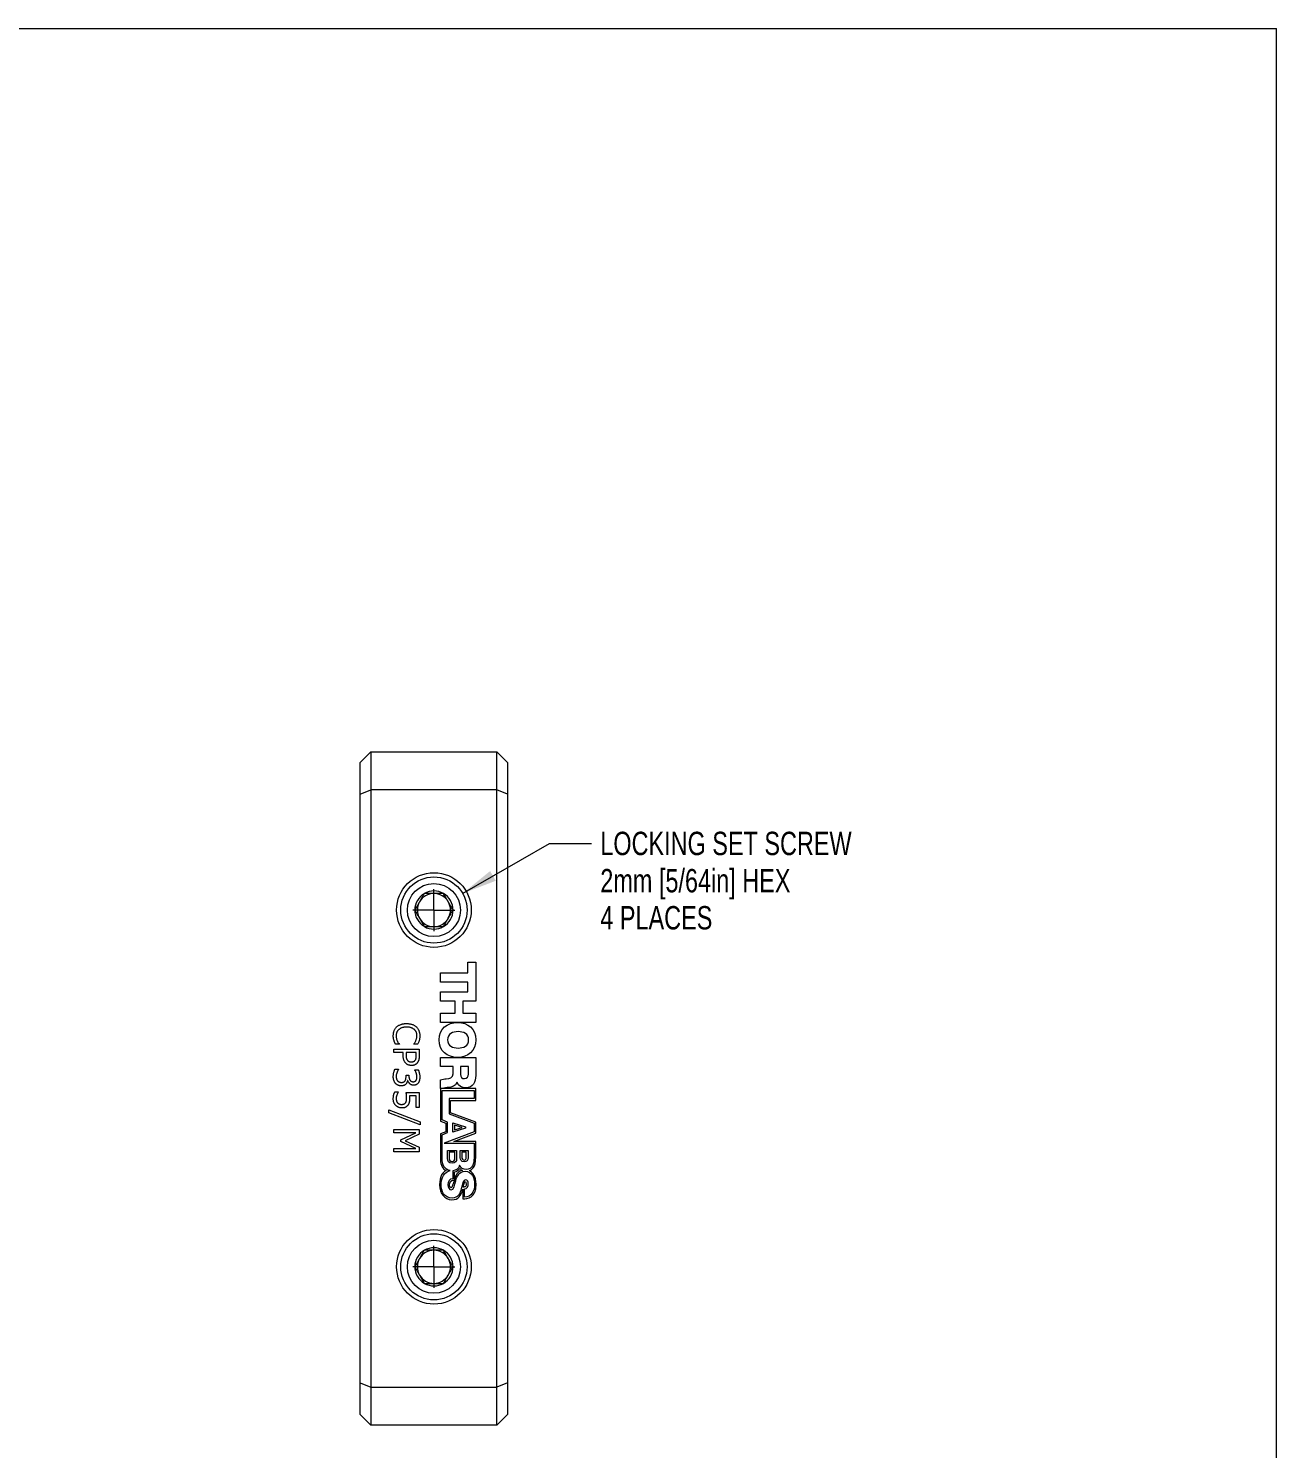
# Model space of a CAD drawing. Header units: millimetres. Extents: x 2 to 278, y 1 to 215.
# Drawn here: x 164.9 to 278, y 86 to 214.6 of the extents above; entities that cross this region are included whole.
import ezdxf

# ---------------------------------------------------------------- set-up
doc = ezdxf.new("R2010")
doc.units = ezdxf.units.MM
doc.styles.add('SLDTEXTSTYLE0', font='TXT', dxfattribs={"width": 0.75})
doc.dimstyles.new('SLDDIMSTYLE5', dxfattribs={"dimtxt": 2.116667, "dimasz": 3.175, "dimexe": 0, "dimexo": 0.0625, "dimgap": 0.529167, "dimtad": 0, "dimtih": 1, "dimtoh": 1, "dimdec": 1, "dimlfac": 0.666667, "dimrnd": 1e-09, "dimzin": 12, "dimdsep": 46, "dimtxsty": 'SLDTEXTSTYLE0', "dimsah": 1, "dimcen": 0, "dimadec": 0, "dimazin": 3, "dimtfac": 1, "dimtdec": 1, "dimtofl": 0, "dimtmove": 0, "dimatfit": 3, "dimfxl": 1, "dimfrac": 2, "dimtolj": 1, "dimtzin": 12, "dimarcsym": 0})

# ---------------------------------------------------------------- blocks, each defined once
blk = doc.blocks.new('_D_17')
at = {"color": 8, "linetype": 'Continuous', "lineweight": 18}
for p, q in [((204.26, 136.3), (212.12, 140.84)), ((212.12, 140.84), (215.93, 140.84))]:
    blk.add_line(p, q, dxfattribs=at)
blk.add_solid([(204.26, 136.3), (207.26, 137.45), (206.75, 138.33)], dxfattribs=at)
at = {"color": 8, "linetype": 'Continuous', "lineweight": 18, "attachment_point": 1, "style": 'SLDTEXTSTYLE0'}
for s, insert, char_height in [('LOCKING SET SCREW', (216.73, 141.89), 2.1167), ('2mm [5/64in] HEX', (216.73, 138.52), 2.1167), ('4 PLACES', (216.73, 135.16), 2.117)]:
    blk.add_mtext(s, dxfattribs=dict(at, insert=insert, char_height=char_height))
blk = doc.blocks.new('SW_CENTERMARKSYMBOL_8')
at = {"color": 0, "linetype": 'Continuous', "lineweight": 0}
for q in [(0, 1.905), (-1.905, 0), (0, -1.905), (1.905, 0)]:
    blk.add_line((0, 0), q, dxfattribs=at)
blk = doc.blocks.new('SW_CENTERMARKSYMBOL_9')
at = {"color": 0, "linetype": 'Continuous', "lineweight": 0}
for q in [(0, 1.905), (-1.905, 0), (0, -1.905), (1.905, 0)]:
    blk.add_line((0, 0), q, dxfattribs=at)

msp = doc.modelspace()

# ---------------------------------------------------------------- linework, layer by layer
at = {"color": 7, "linetype": 'Continuous', "lineweight": 18}
for p, q in [((1.58, 214.65), (277.99, 214.65)), ((277.99, 0.9), (277.99, 214.65)), ((194.99, 148.17), (195.94, 149.12)), ((194.99, 145.3), (194.99, 148.17)), ((195.94, 149.12), (195.94, 145.69)), ((195.94, 149.12), (207.37, 149.12)), ((207.37, 145.69), (207.37, 149.12)), ((208.32, 148.17), (207.37, 149.12)), ((208.32, 148.17), (208.32, 145.3)), ((194.99, 145.3), (195.94, 145.69)), ((195.94, 145.69), (195.94, 91.59)), ((207.37, 145.69), (195.94, 145.69)), ((207.37, 91.59), (207.37, 145.69)), ((208.32, 145.3), (207.37, 145.69)), ((194.99, 91.99), (194.99, 145.3)), ((208.32, 145.3), (208.32, 91.99)), ((204.73, 130.07), (205.45, 130.07)), ((204.73, 129.11), (204.73, 130.07)), ((205.45, 130.07), (205.45, 126.56)), ((202.25, 129.11), (204.73, 129.11)), ((202.25, 128.27), (202.25, 129.11)), ((204.73, 128.27), (202.25, 128.27)), ((202.25, 126.56), (202.25, 127.4)), ((202.25, 127.4), (204.73, 127.4)), ((204.73, 127.4), (204.73, 128.27)), ((203.57, 126.56), (202.25, 126.56)), ((203.57, 125.46), (203.57, 126.56)), ((204.28, 126.56), (204.28, 125.46)), ((205.45, 126.56), (204.28, 126.56)), ((202.25, 125.46), (203.57, 125.46)), ((202.25, 124.62), (202.25, 125.46)), ((204.28, 125.46), (205.45, 125.46)), ((205.45, 125.46), (205.45, 124.62)), ((205.45, 124.62), (202.25, 124.62)), ((198.04, 122.2), (200.32, 122.2)), ((198.04, 121.91), (198.04, 122.2)), ((198.53, 122.64), (198.18, 122.64)), ((198.53, 122.66), (198.53, 122.64)), ((199.83, 122.64), (199.83, 122.66)), ((200.18, 122.64), (199.83, 122.64)), ((200.32, 122.2), (200.32, 121.59)), ((198.88, 121.91), (198.04, 121.91)), ((198.88, 121.61), (198.88, 121.91)), ((199.14, 121.91), (199.14, 121.66)), ((200.06, 121.91), (199.14, 121.91)), ((200.06, 121.61), (200.06, 121.91)), ((202.25, 121.45), (205.45, 121.45)), ((202.25, 120.62), (202.25, 121.45)), ((205.45, 121.45), (205.45, 119.82)), ((198.12, 120.38), (198.44, 120.38)), ((198.44, 120.38), (198.44, 120.36)), ((199.14, 119.86), (199.4, 119.86)), ((199.14, 119.72), (199.14, 119.86)), ((199.4, 119.86), (199.4, 119.75)), ((199.92, 120.32), (200.24, 120.32)), ((199.92, 120.31), (199.92, 120.32)), ((203.41, 120.62), (202.25, 120.62)), ((203.41, 119.98), (203.41, 120.62)), ((204.06, 120.62), (204.06, 119.91)), ((204.78, 120.62), (204.06, 120.62)), ((204.78, 119.95), (204.78, 120.62)), ((198.11, 118.35), (198.44, 118.35)), ((198.44, 118.35), (198.44, 118.33)), ((199.3, 119.37), (199.28, 119.37)), ((202.25, 118.64), (202.25, 119.42)), ((202.4, 118.64), (202.25, 118.64)), ((205.45, 118.64), (202.25, 118.64)), ((202.25, 118.64), (202.26, 115.69)), ((202.4, 115.8), (202.4, 118.47)), ((202.4, 118.47), (205.29, 118.47)), ((203.75, 119.19), (203.74, 119.19)), ((205.29, 118.47), (205.29, 117.72)), ((205.45, 117.55), (205.45, 118.64)), ((199.14, 118.27), (200.32, 118.27)), ((200.06, 117.98), (199.44, 117.98)), ((200.06, 116.91), (200.06, 117.98)), ((200.32, 118.27), (200.32, 116.91)), ((205.29, 117.72), (203.05, 117.72)), ((203.05, 117.72), (203.05, 116.33)), ((203.16, 117.54), (205.45, 117.55)), ((203.17, 116.44), (203.16, 117.54)), ((197.57, 116.7), (200.41, 115.63)), ((197.57, 116.43), (197.57, 116.7)), ((200.41, 115.34), (197.57, 116.43)), ((200.32, 116.91), (200.06, 116.91)), ((202.89, 115.58), (202.4, 115.8)), ((203.05, 116.33), (205.29, 115.49)), ((205.45, 115.58), (203.17, 116.44)), ((198.04, 114.91), (200.32, 114.91)), ((198.04, 114.62), (198.04, 114.91)), ((200.01, 114.62), (198.04, 114.62)), ((198.67, 114), (200.01, 114.62)), ((200.32, 114.49), (199.06, 113.9)), ((200.32, 114.91), (200.32, 114.49)), ((200.41, 115.63), (200.41, 115.34)), ((202.26, 115.69), (202.73, 115.5)), ((202.73, 114.72), (202.26, 114.54)), ((202.26, 114.54), (202.26, 112.15)), ((202.4, 114.43), (202.89, 114.64)), ((205.29, 114.72), (202.6, 113.7)), ((202.73, 115.5), (202.73, 114.72)), ((202.89, 114.64), (202.89, 115.58)), ((203.37, 115.54), (204.53, 115.16)), ((203.37, 114.68), (203.37, 115.54)), ((204.53, 115.04), (203.37, 114.68)), ((203.46, 113.85), (205.45, 114.59)), ((203.53, 115.33), (203.53, 114.89)), ((204.23, 115.11), (203.53, 115.33)), ((203.53, 114.89), (204.23, 115.11)), ((204.53, 115.16), (204.53, 115.04)), ((205.29, 115.49), (205.29, 114.72)), ((205.45, 114.59), (205.45, 115.58)), ((198.04, 113.2), (200.01, 113.2)), ((198.04, 112.91), (198.04, 113.2)), ((198.67, 113.83), (198.67, 114)), ((200.01, 113.2), (198.67, 113.83)), ((199.06, 113.9), (200.32, 113.32)), ((200.32, 113.32), (200.32, 112.91)), ((202.4, 112.31), (202.4, 114.43)), ((202.6, 113.7), (205.29, 113.7)), ((205.45, 113.85), (203.46, 113.85)), ((205.29, 113.7), (205.29, 112.35)), ((205.45, 112.44), (205.45, 113.85)), ((200.32, 112.91), (198.04, 112.91)), ((202.9, 113.02), (203.71, 113.02)), ((202.9, 112.27), (202.9, 113.02)), ((203.04, 112.87), (203.04, 112.31)), ((203.56, 112.87), (203.04, 112.87)), ((203.56, 112.31), (203.56, 112.87)), ((203.71, 113.02), (203.71, 112.27)), ((204.05, 113.02), (204.75, 113.02)), ((204.05, 112.35), (204.05, 113.02)), ((204.59, 112.87), (204.19, 112.87)), ((204.19, 112.87), (204.19, 112.4)), ((204.59, 112.4), (204.59, 112.87)), ((204.75, 113.02), (204.75, 112.35)), ((203.38, 111.19), (203.38, 110.47)), ((203.51, 110.36), (203.51, 111.09)), ((204.27, 109.52), (204.27, 108.64)), ((204.42, 108.8), (204.42, 109.55)), ((194.99, 89.12), (194.99, 91.99)), ((194.99, 91.99), (195.94, 91.59)), ((195.94, 91.59), (207.37, 91.59)), ((195.94, 91.59), (195.94, 88.16)), ((208.32, 91.99), (207.37, 91.59)), ((207.37, 88.16), (207.37, 91.59)), ((208.32, 91.99), (208.32, 89.12)), ((195.94, 88.16), (194.99, 89.12)), ((207.37, 88.16), (208.32, 89.12)), ((207.37, 88.16), (195.94, 88.16))]:
    msp.add_line(p, q, dxfattribs=at)
for centre, radius in [((201.66, 134.8), 3.38), ((201.66, 134.8), 3), ((201.66, 134.8), 2.4), ((201.66, 102.49), 3.38), ((201.66, 102.49), 3), ((201.66, 102.49), 2.4)]:
    msp.add_circle(centre, radius, dxfattribs=at)
for centre, radius, start, end in [((201.66, 134.8), 1.73, 60, 120), ((201.66, 134.8), 1.73, 120, 180), ((201.66, 134.8), 1.5, 150, 210), ((201.66, 134.8), 1.5, 90, 150), ((201.66, 134.8), 1.5, 30, 90), ((201.66, 134.8), 1.73, 0, 60), ((201.66, 134.8), 1.5, 330, 30), ((201.66, 134.8), 1.73, 180, 240), ((201.66, 134.8), 1.5, 210, 270), ((201.66, 134.8), 1.5, 270, 330), ((201.66, 134.8), 1.73, 300, 0), ((201.66, 134.8), 1.73, 240, 300), ((201.66, 102.49), 1.73, 60, 120), ((201.66, 102.49), 1.73, 120, 180), ((201.66, 102.49), 1.5, 150, 210), ((201.66, 102.49), 1.5, 90, 150), ((201.66, 102.49), 1.5, 30, 90), ((201.66, 102.49), 1.73, 0, 60), ((201.66, 102.49), 1.5, 330, 30), ((201.66, 102.49), 1.73, 180, 240), ((201.66, 102.49), 1.5, 210, 270), ((201.66, 102.49), 1.5, 270, 330), ((201.66, 102.49), 1.73, 300, 0), ((201.66, 102.49), 1.73, 240, 300)]:
    msp.add_arc(centre, radius, start, end, dxfattribs=at)
for points, knots in [([(200.79, 136.3), (200.73, 136.19), (200.61, 135.99), (200.43, 135.68), (200.27, 135.4), (200.11, 135.11), (199.99, 134.92), (199.92, 134.8)], [0, 0, 0, 0, 0.216175, 0.43974, 0.593398, 0.752191, 1, 1, 1, 1]), ([(202.52, 136.3), (202.42, 136.3), (202.24, 136.3), (201.94, 136.3), (201.64, 136.3), (201.34, 136.3), (201.05, 136.3), (200.88, 136.3), (200.79, 136.3)], [0, 0, 0, 0, 0.180491, 0.343516, 0.506236, 0.675114, 0.844364, 1, 1, 1, 1]), ([(203.39, 134.8), (203.33, 134.9), (203.21, 135.11), (203.03, 135.42), (202.87, 135.7), (202.7, 135.99), (202.59, 136.18), (202.52, 136.3)], [0, 0, 0, 0, 0.216175, 0.43974, 0.593398, 0.752191, 1, 1, 1, 1]), ([(199.92, 134.8), (199.98, 134.69), (200.1, 134.49), (200.28, 134.18), (200.44, 133.9), (200.61, 133.61), (200.72, 133.42), (200.79, 133.3)], [0, 0, 0, 0, 0.216175, 0.43974, 0.593398, 0.752191, 1, 1, 1, 1]), ([(202.52, 133.3), (202.58, 133.4), (202.7, 133.61), (202.88, 133.92), (203.04, 134.2), (203.21, 134.49), (203.32, 134.68), (203.39, 134.8)], [0, 0, 0, 0, 0.216175, 0.43974, 0.593398, 0.752191, 1, 1, 1, 1]), ([(200.79, 133.3), (200.88, 133.3), (201.05, 133.3), (201.34, 133.3), (201.64, 133.3), (201.94, 133.3), (202.24, 133.3), (202.42, 133.3), (202.52, 133.3)], [0, 0, 0, 0, 0.155636, 0.324886, 0.493764, 0.656484, 0.819509, 1, 1, 1, 1]), ([(197.98, 123.41), (197.98, 123.45), (197.98, 123.53), (198, 123.64), (198.02, 123.75), (198.05, 123.86), (198.09, 123.95), (198.14, 124.05), (198.2, 124.13), (198.25, 124.18), (198.27, 124.21)], [0, 0, 0, 0, 0.138054, 0.270147, 0.397724, 0.521154, 0.64206, 0.761152, 0.88002, 1, 1, 1, 1]), ([(198.47, 123.97), (198.45, 123.95), (198.41, 123.91), (198.37, 123.85), (198.33, 123.79), (198.29, 123.72), (198.27, 123.65), (198.25, 123.57), (198.24, 123.5), (198.24, 123.45), (198.24, 123.42)], [0, 0, 0, 0, 0.1262396, 0.2508453, 0.3738154, 0.4977721, 0.6221552, 0.7468533, 0.8724567, 1, 1, 1, 1]), ([(198.27, 124.21), (198.3, 124.23), (198.35, 124.28), (198.44, 124.34), (198.54, 124.39), (198.63, 124.43), (198.71, 124.46), (198.77, 124.47), (198.83, 124.49), (198.9, 124.5), (198.96, 124.51), (199.03, 124.51), (199.1, 124.52), (199.15, 124.52), (199.18, 124.52)], [0, 0, 0, 0, 0.106995, 0.21654, 0.330826, 0.450925, 0.513514, 0.577501, 0.643052, 0.710405, 0.779543, 0.850763, 0.9245, 1, 1, 1, 1]), ([(199.18, 124.2), (199.14, 124.2), (199.06, 124.2), (198.95, 124.18), (198.85, 124.17), (198.76, 124.14), (198.67, 124.1), (198.59, 124.06), (198.53, 124.02), (198.49, 123.98), (198.47, 123.97)], [0, 0, 0, 0, 0.155241, 0.300025, 0.435206, 0.562205, 0.681189, 0.793223, 0.899004, 1, 1, 1, 1]), ([(199.18, 124.52), (199.22, 124.52), (199.32, 124.51), (199.45, 124.5), (199.57, 124.48), (199.69, 124.44), (199.8, 124.4), (199.9, 124.34), (199.99, 124.28), (200.04, 124.23), (200.07, 124.21)], [0, 0, 0, 0, 0.143934, 0.281172, 0.411596, 0.537339, 0.658232, 0.775015, 0.888355, 1, 1, 1, 1]), ([(199.89, 123.98), (199.87, 123.99), (199.82, 124.03), (199.75, 124.07), (199.67, 124.11), (199.59, 124.14), (199.5, 124.17), (199.4, 124.19), (199.29, 124.2), (199.21, 124.2), (199.18, 124.2)], [0, 0, 0, 0, 0.104655, 0.213472, 0.327663, 0.447816, 0.575017, 0.708782, 0.849954, 1, 1, 1, 1]), ([(200.12, 123.42), (200.12, 123.45), (200.12, 123.51), (200.11, 123.59), (200.09, 123.66), (200.07, 123.73), (200.03, 123.8), (199.99, 123.86), (199.94, 123.92), (199.91, 123.96), (199.89, 123.98)], [0, 0, 0, 0, 0.1347222, 0.2631381, 0.387368, 0.5083993, 0.6281424, 0.7488387, 0.8718998, 1, 1, 1, 1]), ([(200.07, 124.21), (200.1, 124.19), (200.14, 124.14), (200.21, 124.05), (200.26, 123.96), (200.3, 123.86), (200.34, 123.75), (200.36, 123.64), (200.38, 123.53), (200.38, 123.45), (200.38, 123.41)], [0, 0, 0, 0, 0.117351, 0.234836, 0.354228, 0.476468, 0.601705, 0.729853, 0.862091, 1, 1, 1, 1]), ([(202.13, 123.04), (202.14, 124.05), (202.88, 124.62), (203.81, 124.62), (203.81, 124.62), (203.81, 124.62), (203.81, 124.62)], [2, 2, 2, 2, 3, 3, 3, 3.002118, 3.002118, 3.002118, 3.002118]), ([(198.05, 122.97), (198.04, 123), (198.02, 123.06), (198, 123.15), (197.99, 123.22), (197.98, 123.28), (197.98, 123.34), (197.98, 123.39), (197.98, 123.41)], [0, 0, 0, 0, 0.223617, 0.462974, 0.589494, 0.720361, 0.857762, 1, 1, 1, 1]), ([(198.18, 122.64), (198.17, 122.66), (198.15, 122.71), (198.12, 122.78), (198.1, 122.83), (198.08, 122.87), (198.06, 122.91), (198.05, 122.95), (198.05, 122.97)], [0, 0, 0, 0, 0.24437, 0.466397, 0.57864, 0.70431, 0.844726, 1, 1, 1, 1]), ([(198.24, 123.42), (198.24, 123.38), (198.24, 123.31), (198.26, 123.21), (198.28, 123.11), (198.31, 123.01), (198.35, 122.92), (198.4, 122.83), (198.46, 122.74), (198.51, 122.69), (198.53, 122.66)], [0, 0, 0, 0, 0.128064, 0.253278, 0.376123, 0.498194, 0.620569, 0.743844, 0.870453, 1, 1, 1, 1]), ([(199.83, 122.66), (199.86, 122.69), (199.9, 122.75), (199.96, 122.84), (200.01, 122.94), (200.05, 123.03), (200.08, 123.12), (200.11, 123.22), (200.12, 123.32), (200.12, 123.39), (200.12, 123.42)], [0, 0, 0, 0, 0.140009, 0.272412, 0.398723, 0.518389, 0.636276, 0.755107, 0.876345, 1, 1, 1, 1]), ([(200.38, 123.41), (200.38, 123.38), (200.38, 123.31), (200.37, 123.22), (200.36, 123.13), (200.34, 123.04), (200.31, 122.94), (200.28, 122.85), (200.24, 122.74), (200.2, 122.67), (200.18, 122.64)], [0, 0, 0, 0, 0.114033, 0.228467, 0.343226, 0.459647, 0.580798, 0.710352, 0.850555, 1, 1, 1, 1]), ([(205.47, 123.04), (205.47, 122.03), (204.73, 121.46), (203.81, 121.46), (202.88, 121.45), (202.14, 122.03), (202.13, 123.04)], [0, 0, 0, 0, 1, 1, 1, 2, 2, 2, 2]), ([(199.12, 120.93), (199.1, 120.95), (199.06, 120.99), (199.01, 121.05), (198.97, 121.13), (198.93, 121.21), (198.91, 121.29), (198.89, 121.39), (198.88, 121.5), (198.88, 121.57), (198.88, 121.61)], [0, 0, 0, 0, 0.111733, 0.222607, 0.333827, 0.447502, 0.567526, 0.699212, 0.842686, 1, 1, 1, 1]), ([(199.63, 120.73), (199.6, 120.73), (199.55, 120.73), (199.48, 120.74), (199.41, 120.75), (199.34, 120.78), (199.28, 120.81), (199.22, 120.84), (199.16, 120.88), (199.13, 120.91), (199.12, 120.93)], [0, 0, 0, 0, 0.133409, 0.263886, 0.390875, 0.51657, 0.640173, 0.761086, 0.880573, 1, 1, 1, 1]), ([(199.14, 121.66), (199.14, 121.63), (199.14, 121.57), (199.14, 121.5), (199.15, 121.43), (199.17, 121.36), (199.19, 121.31), (199.21, 121.26), (199.24, 121.21), (199.27, 121.19), (199.28, 121.18)], [0, 0, 0, 0, 0.169216, 0.321341, 0.458681, 0.581136, 0.692862, 0.798304, 0.900645, 1, 1, 1, 1]), ([(199.28, 121.18), (199.29, 121.16), (199.31, 121.14), (199.35, 121.11), (199.39, 121.09), (199.43, 121.07), (199.48, 121.06), (199.52, 121.05), (199.57, 121.05), (199.6, 121.05), (199.62, 121.05)], [0, 0, 0, 0, 0.134313, 0.260543, 0.381978, 0.499662, 0.61734, 0.739937, 0.866736, 1, 1, 1, 1]), ([(199.62, 121.05), (199.64, 121.05), (199.68, 121.05), (199.73, 121.05), (199.78, 121.07), (199.83, 121.09), (199.87, 121.11), (199.91, 121.14), (199.94, 121.17), (199.96, 121.2), (199.97, 121.21)], [0, 0, 0, 0, 0.1421884, 0.2766733, 0.4037003, 0.5252743, 0.6439423, 0.7611224, 0.8788268, 1, 1, 1, 1]), ([(200.18, 121), (200.16, 120.98), (200.13, 120.94), (200.08, 120.88), (200.02, 120.83), (199.96, 120.8), (199.89, 120.76), (199.81, 120.74), (199.72, 120.73), (199.66, 120.73), (199.63, 120.73)], [0, 0, 0, 0, 0.118791, 0.235593, 0.350081, 0.465563, 0.584528, 0.712258, 0.850127, 1, 1, 1, 1]), ([(199.97, 121.21), (199.98, 121.22), (200, 121.25), (200.02, 121.29), (200.03, 121.33), (200.04, 121.38), (200.05, 121.43), (200.06, 121.49), (200.06, 121.55), (200.06, 121.59), (200.06, 121.61)], [0, 0, 0, 0, 0.105259, 0.211226, 0.319873, 0.432445, 0.553028, 0.688465, 0.8363, 1, 1, 1, 1]), ([(200.32, 121.59), (200.32, 121.56), (200.32, 121.5), (200.32, 121.41), (200.31, 121.32), (200.29, 121.25), (200.27, 121.18), (200.24, 121.11), (200.22, 121.05), (200.19, 121.02), (200.18, 121)], [0, 0, 0, 0, 0.157437, 0.302803, 0.435848, 0.558606, 0.673213, 0.784176, 0.89302, 1, 1, 1, 1]), ([(197.98, 119.7), (197.98, 119.73), (197.98, 119.8), (197.99, 119.89), (198, 119.99), (198.02, 120.08), (198.05, 120.16), (198.07, 120.24), (198.1, 120.31), (198.11, 120.36), (198.12, 120.38)], [0, 0, 0, 0, 0.136452, 0.272113, 0.407418, 0.542829, 0.673115, 0.793309, 0.901574, 1, 1, 1, 1]), ([(198.19, 119.09), (198.17, 119.11), (198.14, 119.15), (198.09, 119.22), (198.06, 119.29), (198.03, 119.36), (198.01, 119.44), (197.99, 119.53), (197.98, 119.61), (197.98, 119.67), (197.98, 119.7)], [0, 0, 0, 0, 0.118142, 0.236171, 0.355734, 0.477312, 0.601906, 0.730439, 0.862839, 1, 1, 1, 1]), ([(198.44, 120.36), (198.43, 120.33), (198.4, 120.29), (198.36, 120.21), (198.33, 120.14), (198.3, 120.05), (198.27, 119.97), (198.25, 119.88), (198.24, 119.8), (198.24, 119.74), (198.24, 119.71)], [0, 0, 0, 0, 0.116278, 0.2371681, 0.3632421, 0.495349, 0.6275087, 0.7550309, 0.8789584, 1, 1, 1, 1]), ([(198.24, 119.71), (198.24, 119.7), (198.24, 119.66), (198.25, 119.61), (198.26, 119.56), (198.27, 119.51), (198.29, 119.46), (198.31, 119.41), (198.34, 119.37), (198.36, 119.34), (198.37, 119.33)], [0, 0, 0, 0, 0.119378, 0.244055, 0.373386, 0.508151, 0.641601, 0.766595, 0.886141, 1, 1, 1, 1]), ([(199.05, 119.34), (199.06, 119.35), (199.08, 119.38), (199.1, 119.42), (199.11, 119.46), (199.12, 119.53), (199.13, 119.61), (199.14, 119.68), (199.14, 119.72)], [0, 0, 0, 0, 0.108532, 0.219353, 0.336453, 0.458818, 0.721177, 1, 1, 1, 1]), ([(199.4, 119.75), (199.4, 119.73), (199.4, 119.7), (199.4, 119.65), (199.41, 119.59), (199.42, 119.55), (199.44, 119.5), (199.45, 119.46), (199.47, 119.42), (199.5, 119.39), (199.52, 119.36), (199.55, 119.33), (199.59, 119.3), (199.62, 119.28), (199.66, 119.27), (199.7, 119.26), (199.75, 119.25), (199.78, 119.25), (199.79, 119.25)], [0, 0, 0, 0, 0.0775317, 0.1509876, 0.2205619, 0.2880292, 0.352278, 0.4139197, 0.4743323, 0.5334504, 0.5911537, 0.6468729, 0.7023883, 0.7577628, 0.8149868, 0.8736571, 0.9349174, 1, 1, 1, 1]), ([(200.12, 119.69), (200.12, 119.72), (200.12, 119.77), (200.11, 119.84), (200.09, 119.92), (200.07, 120), (200.04, 120.08), (200.01, 120.16), (199.96, 120.23), (199.93, 120.28), (199.92, 120.31)], [0, 0, 0, 0, 0.1124893, 0.2286277, 0.3506057, 0.4776091, 0.6076163, 0.7378994, 0.8683738, 1, 1, 1, 1]), ([(200.05, 119.38), (200.05, 119.39), (200.07, 119.42), (200.08, 119.45), (200.1, 119.49), (200.11, 119.54), (200.12, 119.61), (200.12, 119.66), (200.12, 119.69)], [0, 0, 0, 0, 0.118536, 0.236301, 0.354267, 0.472041, 0.722442, 1, 1, 1, 1]), ([(200.24, 120.32), (200.25, 120.3), (200.27, 120.26), (200.29, 120.19), (200.31, 120.12), (200.34, 120.03), (200.36, 119.94), (200.37, 119.85), (200.38, 119.77), (200.38, 119.71), (200.38, 119.68)], [0, 0, 0, 0, 0.097204, 0.206537, 0.328784, 0.463777, 0.602945, 0.738447, 0.870194, 1, 1, 1, 1]), ([(200.38, 119.68), (200.38, 119.65), (200.38, 119.6), (200.37, 119.52), (200.36, 119.45), (200.35, 119.39), (200.33, 119.32), (200.31, 119.26), (200.28, 119.21), (200.26, 119.17), (200.25, 119.16)], [0, 0, 0, 0, 0.147688, 0.286679, 0.418265, 0.541211, 0.658936, 0.773826, 0.887815, 1, 1, 1, 1]), ([(197.98, 117.71), (197.98, 117.74), (197.98, 117.8), (197.99, 117.89), (198, 117.98), (198.02, 118.06), (198.04, 118.14), (198.06, 118.22), (198.09, 118.29), (198.11, 118.33), (198.11, 118.35)], [0, 0, 0, 0, 0.137703, 0.273818, 0.407316, 0.540043, 0.668002, 0.787062, 0.897955, 1, 1, 1, 1]), ([(198.7, 118.87), (198.68, 118.88), (198.63, 118.88), (198.55, 118.89), (198.48, 118.9), (198.42, 118.93), (198.35, 118.96), (198.29, 119), (198.24, 119.04), (198.21, 119.07), (198.19, 119.09)], [0, 0, 0, 0, 0.133994, 0.262819, 0.389422, 0.513733, 0.635913, 0.756925, 0.878046, 1, 1, 1, 1]), ([(198.44, 118.33), (198.43, 118.31), (198.4, 118.27), (198.36, 118.2), (198.33, 118.12), (198.3, 118.04), (198.27, 117.96), (198.25, 117.88), (198.24, 117.8), (198.24, 117.74), (198.24, 117.72)], [0, 0, 0, 0, 0.115695, 0.236369, 0.362009, 0.493385, 0.625288, 0.753003, 0.877382, 1, 1, 1, 1]), ([(198.37, 119.33), (198.38, 119.32), (198.4, 119.3), (198.44, 119.27), (198.48, 119.25), (198.52, 119.23), (198.56, 119.21), (198.61, 119.2), (198.67, 119.19), (198.7, 119.19), (198.72, 119.19)], [0, 0, 0, 0, 0.1217612, 0.2388187, 0.3527983, 0.4651955, 0.5816892, 0.7097703, 0.8484124, 1, 1, 1, 1]), ([(199.13, 119.04), (199.12, 119.03), (199.09, 119.01), (199.05, 118.98), (199.01, 118.95), (198.96, 118.92), (198.91, 118.9), (198.85, 118.89), (198.78, 118.88), (198.73, 118.88), (198.7, 118.87)], [0, 0, 0, 0, 0.105943, 0.213189, 0.324001, 0.43914, 0.560777, 0.694253, 0.839468, 1, 1, 1, 1]), ([(198.72, 119.19), (198.74, 119.19), (198.78, 119.19), (198.83, 119.2), (198.88, 119.21), (198.93, 119.23), (198.97, 119.25), (199, 119.28), (199.03, 119.31), (199.05, 119.33), (199.05, 119.34)], [0, 0, 0, 0, 0.155726, 0.299617, 0.430261, 0.552737, 0.669585, 0.781625, 0.890816, 1, 1, 1, 1]), ([(199.28, 119.37), (199.27, 119.36), (199.27, 119.33), (199.26, 119.29), (199.24, 119.25), (199.23, 119.2), (199.21, 119.16), (199.18, 119.12), (199.16, 119.08), (199.14, 119.05), (199.13, 119.04)], [0, 0, 0, 0, 0.105877, 0.222463, 0.347477, 0.483981, 0.621087, 0.752121, 0.877871, 1, 1, 1, 1]), ([(199.82, 118.93), (199.8, 118.93), (199.77, 118.93), (199.73, 118.94), (199.68, 118.95), (199.64, 118.97), (199.6, 118.98), (199.56, 119.01), (199.52, 119.03), (199.48, 119.06), (199.45, 119.1), (199.42, 119.13), (199.39, 119.17), (199.36, 119.21), (199.34, 119.25), (199.32, 119.29), (199.31, 119.33), (199.3, 119.36), (199.3, 119.37)], [0, 0, 0, 0, 0.06504, 0.128063, 0.190357, 0.251797, 0.313847, 0.375881, 0.439298, 0.504589, 0.569604, 0.633431, 0.695465, 0.75667, 0.817531, 0.877895, 0.938755, 1, 1, 1, 1]), ([(199.79, 119.25), (199.81, 119.25), (199.83, 119.25), (199.87, 119.26), (199.91, 119.27), (199.94, 119.28), (199.97, 119.3), (200, 119.33), (200.03, 119.35), (200.04, 119.37), (200.05, 119.38)], [0, 0, 0, 0, 0.138618, 0.268222, 0.393881, 0.516403, 0.637446, 0.757278, 0.877534, 1, 1, 1, 1]), ([(200.25, 119.16), (200.24, 119.14), (200.21, 119.1), (200.17, 119.06), (200.12, 119.02), (200.07, 118.99), (200.01, 118.96), (199.95, 118.95), (199.89, 118.93), (199.84, 118.93), (199.82, 118.93)], [0, 0, 0, 0, 0.128741, 0.251858, 0.373031, 0.492464, 0.611941, 0.735681, 0.864109, 1, 1, 1, 1]), ([(198.2, 117.09), (198.19, 117.11), (198.15, 117.15), (198.11, 117.21), (198.07, 117.28), (198.04, 117.36), (198.01, 117.43), (197.99, 117.52), (197.98, 117.61), (197.98, 117.67), (197.98, 117.71)], [0, 0, 0, 0, 0.114929, 0.22936, 0.345923, 0.465505, 0.589085, 0.719032, 0.855218, 1, 1, 1, 1]), ([(198.76, 116.88), (198.73, 116.88), (198.68, 116.88), (198.6, 116.89), (198.52, 116.91), (198.45, 116.93), (198.38, 116.97), (198.32, 117), (198.26, 117.05), (198.22, 117.08), (198.2, 117.09)], [0, 0, 0, 0, 0.130809, 0.259016, 0.387237, 0.515905, 0.642856, 0.764603, 0.883279, 1, 1, 1, 1]), ([(198.24, 117.72), (198.24, 117.7), (198.24, 117.66), (198.25, 117.61), (198.26, 117.56), (198.27, 117.51), (198.29, 117.46), (198.31, 117.41), (198.34, 117.37), (198.37, 117.34), (198.38, 117.33)], [0, 0, 0, 0, 0.12554, 0.249648, 0.373955, 0.498295, 0.622175, 0.74594, 0.87087, 1, 1, 1, 1]), ([(198.38, 117.33), (198.39, 117.32), (198.41, 117.3), (198.45, 117.27), (198.49, 117.25), (198.54, 117.23), (198.59, 117.21), (198.64, 117.2), (198.7, 117.2), (198.73, 117.2), (198.75, 117.2)], [0, 0, 0, 0, 0.114318, 0.229356, 0.344696, 0.463601, 0.587407, 0.717077, 0.855051, 1, 1, 1, 1]), ([(198.75, 117.2), (198.77, 117.2), (198.81, 117.2), (198.86, 117.21), (198.91, 117.22), (198.96, 117.24), (199, 117.26), (199.03, 117.28), (199.06, 117.31), (199.08, 117.34), (199.09, 117.35)], [0, 0, 0, 0, 0.150489, 0.290264, 0.420032, 0.54268, 0.659836, 0.774886, 0.887051, 1, 1, 1, 1]), ([(199.31, 117.14), (199.3, 117.12), (199.27, 117.08), (199.22, 117.03), (199.16, 116.98), (199.09, 116.94), (199.02, 116.91), (198.94, 116.89), (198.85, 116.88), (198.79, 116.88), (198.76, 116.88)], [0, 0, 0, 0, 0.115821, 0.229294, 0.343258, 0.459533, 0.57993, 0.709214, 0.848582, 1, 1, 1, 1]), ([(199.09, 117.35), (199.1, 117.36), (199.12, 117.39), (199.14, 117.44), (199.16, 117.49), (199.17, 117.54), (199.18, 117.6), (199.19, 117.66), (199.19, 117.73), (199.19, 117.77), (199.19, 117.8)], [0, 0, 0, 0, 0.10695, 0.21744, 0.332087, 0.453107, 0.580063, 0.713817, 0.853671, 1, 1, 1, 1]), ([(199.19, 117.8), (199.19, 117.84), (199.19, 117.93), (199.18, 118.03), (199.17, 118.11), (199.16, 118.17), (199.15, 118.22), (199.14, 118.25), (199.14, 118.27)], [0, 0, 0, 0, 0.276376, 0.542901, 0.670691, 0.789115, 0.899305, 1, 1, 1, 1]), ([(199.46, 117.72), (199.46, 117.69), (199.45, 117.63), (199.45, 117.55), (199.44, 117.47), (199.42, 117.4), (199.41, 117.33), (199.38, 117.26), (199.35, 117.2), (199.32, 117.16), (199.31, 117.14)], [0, 0, 0, 0, 0.147896, 0.286485, 0.416886, 0.538831, 0.65542, 0.770076, 0.884482, 1, 1, 1, 1]), ([(199.44, 117.98), (199.45, 117.96), (199.45, 117.91), (199.45, 117.84), (199.45, 117.78), (199.46, 117.74), (199.46, 117.72)], [0, 0, 0, 0, 0.263732, 0.532277, 0.784726, 1, 1, 1, 1]), ([(200.79, 103.99), (200.73, 103.89), (200.61, 103.68), (200.43, 103.37), (200.27, 103.09), (200.11, 102.8), (199.99, 102.61), (199.92, 102.49)], [0, 0, 0, 0, 0.216175, 0.43974, 0.593398, 0.752191, 1, 1, 1, 1]), ([(202.52, 103.99), (202.42, 103.99), (202.24, 103.99), (201.94, 103.99), (201.64, 103.99), (201.34, 103.99), (201.05, 103.99), (200.88, 103.99), (200.79, 103.99)], [0, 0, 0, 0, 0.180491, 0.343516, 0.506236, 0.675114, 0.844364, 1, 1, 1, 1]), ([(203.39, 102.49), (203.33, 102.59), (203.21, 102.8), (203.03, 103.11), (202.87, 103.39), (202.7, 103.68), (202.59, 103.87), (202.52, 103.99)], [0, 0, 0, 0, 0.216175, 0.43974, 0.593398, 0.752191, 1, 1, 1, 1]), ([(199.92, 102.49), (199.98, 102.39), (200.1, 102.18), (200.28, 101.87), (200.44, 101.59), (200.61, 101.3), (200.72, 101.11), (200.79, 100.99)], [0, 0, 0, 0, 0.216175, 0.43974, 0.593398, 0.752191, 1, 1, 1, 1]), ([(202.52, 100.99), (202.58, 101.09), (202.7, 101.3), (202.88, 101.61), (203.04, 101.89), (203.21, 102.18), (203.32, 102.37), (203.39, 102.49)], [0, 0, 0, 0, 0.216175, 0.43974, 0.593398, 0.752191, 1, 1, 1, 1]), ([(200.79, 100.99), (200.88, 100.99), (201.05, 100.99), (201.34, 100.99), (201.64, 100.99), (201.94, 100.99), (202.24, 100.99), (202.42, 100.99), (202.52, 100.99)], [0, 0, 0, 0, 0.155636, 0.324886, 0.493764, 0.656484, 0.819509, 1, 1, 1, 1])]:
    msp.add_open_spline(points, degree=3, knots=knots, dxfattribs=at)
for points in [[(203.85, 123.79), (203.38, 123.79), (202.9, 123.58), (202.9, 123.04)], [(203.81, 124.62), (204.73, 124.62), (205.47, 124.05), (205.47, 123.04)], [(204.8, 123.04), (204.8, 123.58), (204.33, 123.79), (203.85, 123.79)], [(202.9, 123.04), (202.9, 122.5), (203.38, 122.3), (203.85, 122.3)], [(203.85, 122.3), (204.33, 122.3), (204.8, 122.5), (204.8, 123.04)], [(202.76, 119.51), (203.08, 119.54), (203.41, 119.59), (203.41, 119.98)], [(204.06, 119.91), (204.06, 119.66), (204.2, 119.53), (204.44, 119.53)], [(204.44, 119.53), (204.68, 119.53), (204.78, 119.72), (204.78, 119.95)], [(205.45, 119.82), (205.45, 119.25), (205.19, 118.69), (204.55, 118.69)], [(202.25, 119.42), (202.36, 119.49), (202.67, 119.5), (202.76, 119.51)], [(202.97, 118.73), (202.87, 118.72), (202.59, 118.7), (202.4, 118.64)], [(203.74, 119.19), (203.66, 118.85), (203.27, 118.75), (202.97, 118.73)], [(204.55, 118.69), (204.2, 118.69), (203.88, 118.86), (203.75, 119.19)], [(202.26, 112.15), (202.26, 111.72), (202.47, 111.32), (202.76, 111.2)], [(203.14, 111.2), (202.59, 111.28), (202.4, 111.75), (202.4, 112.31)], [(203.31, 111.88), (203, 111.88), (202.9, 112.1), (202.9, 112.27)], [(203.04, 112.31), (203.04, 112.19), (203.11, 112.02), (203.3, 112.02)], [(203.3, 112.02), (203.5, 112.02), (203.56, 112.16), (203.56, 112.31)], [(203.71, 112.27), (203.71, 112.07), (203.61, 111.88), (203.31, 111.88)], [(204.39, 111.99), (204.13, 111.99), (204.05, 112.2), (204.05, 112.35)], [(204.19, 112.4), (204.19, 112.3), (204.24, 112.15), (204.39, 112.15)], [(204.39, 112.15), (204.54, 112.15), (204.59, 112.27), (204.59, 112.4)], [(204.75, 112.35), (204.75, 112.16), (204.66, 111.99), (204.39, 111.99)], [(205.29, 112.35), (205.3, 111.85), (205.17, 111.3), (204.57, 111.3)], [(204.87, 111.2), (205.13, 111.33), (205.45, 111.41), (205.45, 112.44)], [(202.76, 111.2), (202.47, 111.09), (202.17, 110.69), (202.17, 109.91)], [(202.31, 109.97), (202.31, 110.55), (202.58, 111.08), (203.14, 111.2)], [(203.99, 111.68), (203.91, 111.4), (203.67, 111.22), (203.38, 111.19)], [(203.51, 111.09), (203.73, 111.09), (203.92, 111.28), (204, 111.4)], [(204.26, 111.22), (203.92, 111.22), (203.66, 110.9), (203.55, 110.5)], [(203.64, 110.29), (203.76, 110.7), (203.95, 111.14), (204.48, 111.14)], [(204.57, 111.3), (204.31, 111.3), (204.1, 111.46), (203.99, 111.68)], [(204, 111.4), (204.07, 111.34), (204.14, 111.25), (204.26, 111.22)], [(204.48, 111.14), (205.11, 111.14), (205.35, 110.5), (205.35, 109.96)], [(205.48, 109.97), (205.48, 110.69), (205.13, 111.05), (204.87, 111.2)], [(202.17, 109.91), (202.17, 109.13), (202.64, 108.56), (203.26, 108.56)], [(203.31, 108.71), (202.58, 108.71), (202.31, 109.33), (202.31, 109.97)], [(203.38, 110.47), (203.04, 110.45), (202.93, 110.24), (202.93, 109.92)], [(202.93, 109.92), (202.93, 109.7), (203.01, 109.46), (203.22, 109.46)], [(203.21, 109.65), (203.07, 109.68), (203.03, 109.79), (203.1, 110.06)], [(203.1, 110.06), (203.18, 110.34), (203.33, 110.34), (203.51, 110.34)], [(203.51, 110.34), (203.4, 109.99), (203.28, 109.63), (203.21, 109.65)], [(203.22, 109.46), (203.48, 109.46), (203.53, 109.87), (203.64, 110.29)], [(203.26, 108.56), (203.89, 108.56), (204.12, 108.92), (204.27, 109.5)], [(204.14, 109.55), (204.03, 109.13), (203.83, 108.71), (203.31, 108.71)], [(203.55, 110.5), (203.54, 110.46), (203.53, 110.41), (203.51, 110.36)], [(204.52, 110.38), (204.3, 110.38), (204.26, 109.97), (204.14, 109.55)], [(204.27, 108.64), (204.73, 108.64), (205.48, 108.73), (205.48, 109.97)], [(204.27, 109.5), (204.27, 109.51), (204.27, 109.51), (204.27, 109.52)], [(204.31, 109.71), (204.41, 110.11), (204.43, 110.22), (204.52, 110.22)], [(204.43, 109.72), (204.39, 109.71), (204.37, 109.71), (204.31, 109.71)], [(204.42, 109.55), (204.69, 109.54), (204.77, 109.79), (204.77, 110.02)], [(205.35, 109.96), (205.35, 109.38), (205.07, 108.8), (204.42, 108.8)], [(204.58, 109.96), (204.57, 109.79), (204.54, 109.74), (204.43, 109.72)], [(204.77, 110.02), (204.77, 110.18), (204.71, 110.38), (204.52, 110.38)], [(204.52, 110.22), (204.56, 110.22), (204.58, 110.05), (204.58, 109.96)]]:
    msp.add_open_spline(points, degree=3, dxfattribs=at)

# ---------------------------------------------------------------- block references
at = {"color": 8, "linetype": 'Continuous', "lineweight": 0}
for name, p in [('SW_CENTERMARKSYMBOL_9', (201.66, 134.8)), ('SW_CENTERMARKSYMBOL_8', (201.66, 102.49))]:
    msp.add_blockref(name, p, dxfattribs=at)

# ---------------------------------------------------------------- dimensions: what is measured, and where the dimension line sits
at = {"color": 8, "linetype": 'Continuous', "lineweight": 18}
dim = msp.add_diameter_dim_2p(p1=(199.06, 133.3), p2=(204.26, 136.3), text='LOCKING SET SCREW\\P2mm [5/64in] HEX\\P4 PLACES', dimstyle='SLDDIMSTYLE5', override={"dimpost": '<>'}, dxfattribs=at)
dim.commit()
dim.dimension.update_dxf_attribs({"geometry": '_D_17', "text_midpoint": (230.84, 140.84), "dimtype": 163})

doc.saveas('drawing.dxf')
